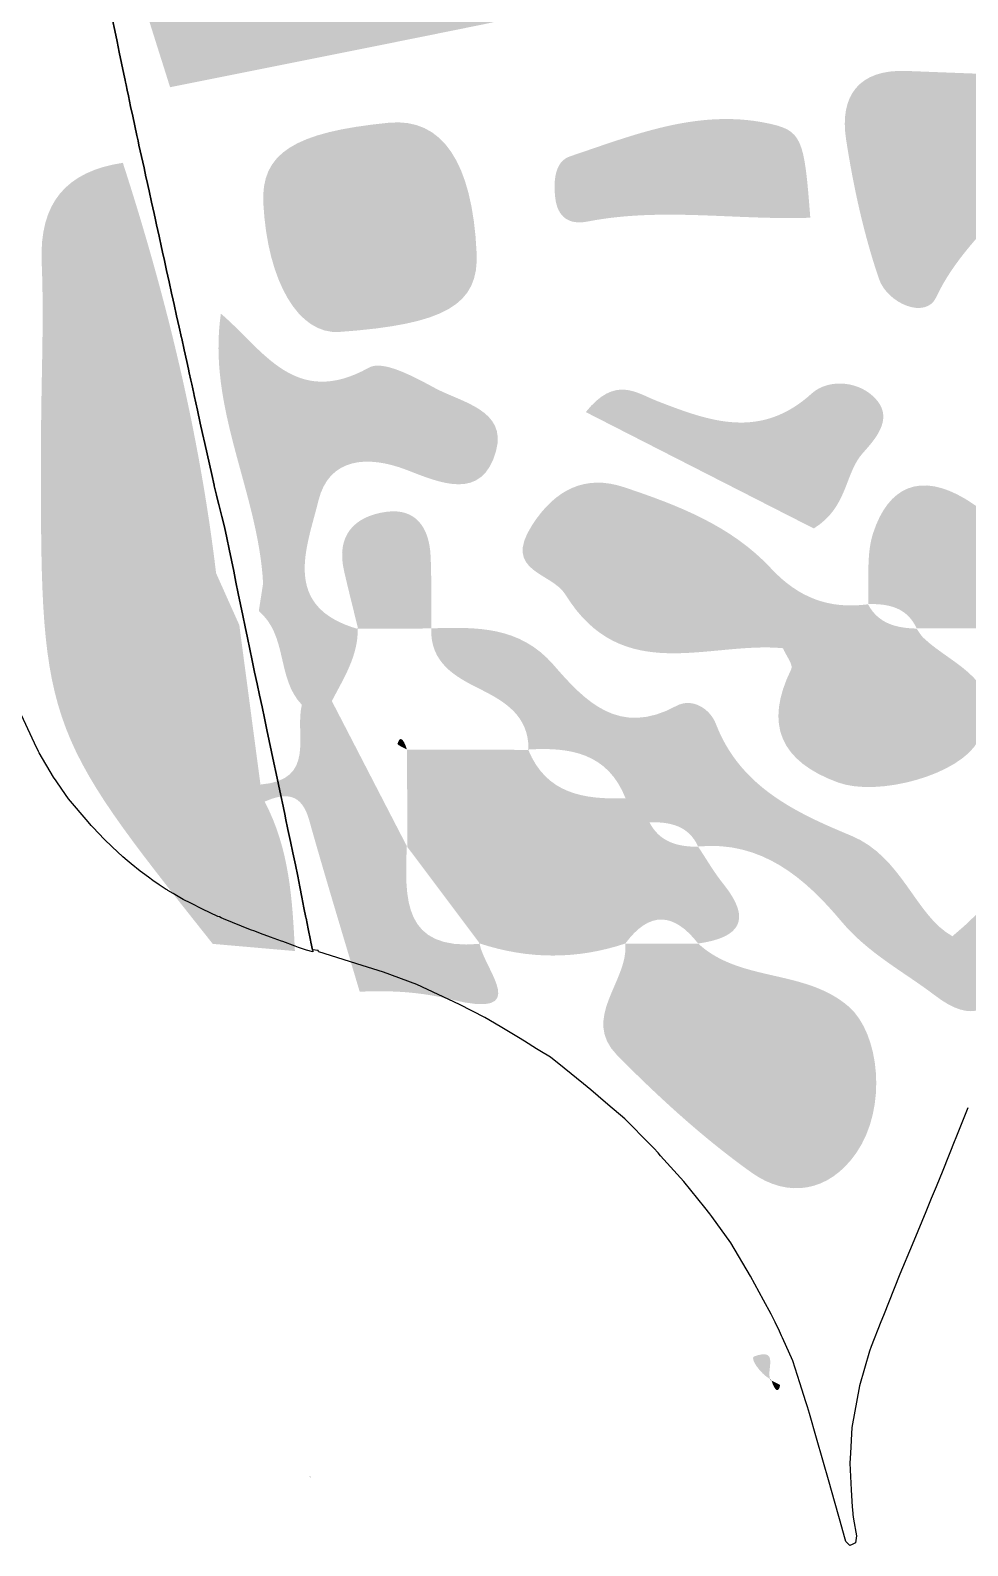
# Model space of a CAD drawing. Header units: inches. Extents: x 692273 to 716502, y 9316467 to 9326563.
# Drawn here: x 702611 to 703395, y 9320302 to 9321569 of the extents above; entities that cross this region are included whole.
import ezdxf

# ---------------------------------------------------------------- set-up
doc = ezdxf.new("R2010")
doc.units = ezdxf.units.IN
doc.header["$MEASUREMENT"] = 0
doc.layers.add('Land Value', color=7, linetype='Continuous')

msp = doc.modelspace()

# ---------------------------------------------------------------- hatches: boundary and pattern name
at = {"layer": 'Land Value', "transparency": 33554687}
h = msp.add_hatch(color=1, dxfattribs=at)
h.dxf.hatch_style = 2
edge = h.paths.add_edge_path()
edge.add_spline(control_points=[(703040.9, 9321659), (703021.2, 9321701.1), (702991.2, 9321738.4), (702965.7, 9321777.8), (702868.3, 9321829.4), (702762.4, 9321819.1), (702658, 9321819.6), (702663.5, 9321716), (702696.8, 9321618.8), (702727.5, 9321521), (702816.3, 9321538.8), (702905.2, 9321556.4), (702994.1, 9321574.5), (703044.9, 9321584.9), (703063, 9321612.2), (703040.9, 9321659)], knot_values=[0, 0, 0, 0, 1, 1, 1, 2, 2, 2, 3, 3, 3, 4, 4, 4, 5, 5, 5, 5], degree=3, periodic=0)
h = msp.add_hatch(color=2, dxfattribs=at)
h.dxf.hatch_style = 2
edge = h.paths.add_edge_path()
edge.add_spline(control_points=[(703368.4, 9321345.5), (703397.2, 9321408.2), (703471.7, 9321443.1), (703473.9, 9321520.7), (703473.9, 9321520.7), (703474.6, 9321529.7), (703474.6, 9321529.6), (703430.9, 9321531.2), (703387.2, 9321532.9), (703343.4, 9321534.6), (703303.3, 9321536.2), (703287.4, 9321513.4), (703292.9, 9321477.6), (703299, 9321438.1), (703307.6, 9321398.4), (703320.5, 9321360.6), (703327.4, 9321340.4), (703359.6, 9321326.4), (703368.4, 9321345.5)], knot_values=[0, 0, 0, 0, 1, 1, 1, 2, 2, 2, 3, 3, 3, 4, 4, 4, 5, 5, 5, 6, 6, 6, 6], degree=3, periodic=0)
h = msp.add_hatch(color=2, dxfattribs=at)
h.dxf.hatch_style = 2
edge = h.paths.add_edge_path()
edge.add_spline(control_points=[(702805.5, 9321423.8), (702809, 9321358.2), (702835.1, 9321314), (702869.1, 9321316.4), (702957.6, 9321322.7), (702986.1, 9321339.1), (702983.9, 9321382.7), (702980.3, 9321458.4), (702955.1, 9321495.6), (702910.6, 9321491.3), (702830.9, 9321483.5), (702803.3, 9321465.7), (702805.5, 9321423.8)], knot_values=[0, 0, 0, 0, 1, 1, 1, 2, 2, 2, 3, 3, 3, 4, 4, 4, 4], degree=3, periodic=0)
h = msp.add_hatch(color=2, dxfattribs=at)
h.dxf.hatch_style = 2
edge = h.paths.add_edge_path()
edge.add_spline(control_points=[(703263, 9321411.9), (703257.9, 9321478.7), (703256.4, 9321485), (703226.2, 9321491.1), (703168.4, 9321502.8), (703115.1, 9321481), (703062, 9321463.2), (703048.9, 9321458.8), (703048.1, 9321441.7), (703049.7, 9321428.3), (703051.6, 9321412.8), (703060.7, 9321405.6), (703076.7, 9321408.7), (703138.5, 9321420.8), (703200.9, 9321409.7), (703263, 9321411.9)], knot_values=[0, 0, 0, 0, 1, 1, 1, 2, 2, 2, 3, 3, 3, 4, 4, 4, 5, 5, 5, 5], degree=3, periodic=0)
h = msp.add_hatch(color=1, dxfattribs=at)
h.dxf.hatch_style = 2
edge = h.paths.add_edge_path()
edge.add_spline(control_points=[(702785.4, 9321071.4), (702778.9, 9321085.8), (702772.5, 9321100.2), (702766, 9321114.7), (702752, 9321231.8), (702724.3, 9321345.8), (702688, 9321457.8), (702640.2, 9321450.6), (702618.1, 9321424), (702620.1, 9321374.7), (702622.1, 9321327.6), (702619.8, 9321280.3), (702619.6, 9321233.1), (702618.8, 9320986.5), (702618.8, 9320986.5), (702763.2, 9320804.8), (702786.1, 9320802.8), (702809, 9320800.8), (702831.9, 9320798.8), (702829.9, 9320841.7), (702827.3, 9320884.6), (702806.6, 9320923.7), (702803.5, 9320928), (702802.4, 9320932.8), (702803.1, 9320938), (702797.2, 9320982.4), (702791.3, 9321026.9), (702785.4, 9321071.4)], knot_values=[0, 0, 0, 0, 1, 1, 1, 2, 2, 2, 3, 3, 3, 4, 4, 4, 5, 5, 5, 6, 6, 6, 7, 7, 7, 8, 8, 8, 9, 9, 9, 9], degree=3, periodic=0)
h = msp.add_hatch(color=1, dxfattribs=at)
h.dxf.hatch_style = 2
edge = h.paths.add_edge_path()
edge.add_spline(control_points=[(702851.5, 9321175.1), (702860.3, 9321211.3), (702892.6, 9321213.7), (702925.5, 9321201), (702953.8, 9321190), (702988.7, 9321174.7), (703000.2, 9321217.1), (703009.4, 9321250.9), (702971.6, 9321257.5), (702949.4, 9321269.3), (702932.1, 9321278.6), (702905.7, 9321293.2), (702893.9, 9321286.6), (702832, 9321252), (702805.4, 9321301.7), (702770, 9321331.7), (702758.3, 9321252.8), (702801.2, 9321182.5), (702805.3, 9321106.2), (702804.1, 9321098.4), (702802.9, 9321090.7), (702801.7, 9321083), (702826.1, 9321062.6), (702816.5, 9321026.6), (702837.7, 9321004.7), (702846.1, 9321005.8), (702854.4, 9321006.8), (702862.8, 9321007.8), (702872.7, 9321026.9), (702884.7, 9321045.3), (702884.5, 9321068.1), (702819.8, 9321086.7), (702842.2, 9321136.6), (702851.5, 9321175.1)], knot_values=[0, 0, 0, 0, 1, 1, 1, 2, 2, 2, 3, 3, 3, 4, 4, 4, 5, 5, 5, 6, 6, 6, 7, 7, 7, 8, 8, 8, 9, 9, 9, 10, 10, 10, 11, 11, 11, 11], degree=3, periodic=0)
h = msp.add_hatch(color=2, dxfattribs=at)
h.dxf.hatch_style = 2
edge = h.paths.add_edge_path()
edge.add_spline(control_points=[(703306.9, 9321215.1), (703317.8, 9321227.2), (703331.6, 9321243.1), (703319.2, 9321258.7), (703305.3, 9321276), (703278.2, 9321277.6), (703264.4, 9321265.1), (703221.3, 9321226), (703179.2, 9321241.5), (703135, 9321258.6), (703117.9, 9321265.1), (703100, 9321280.5), (703075.2, 9321249.4), (703141, 9321215.8), (703204.5, 9321183.4), (703265.9, 9321152.1), (703294.6, 9321169.8), (703291.5, 9321198), (703306.9, 9321215.1)], knot_values=[0, 0, 0, 0, 1, 1, 1, 2, 2, 2, 3, 3, 3, 4, 4, 4, 5, 5, 5, 6, 6, 6, 6], degree=3, periodic=0)
h = msp.add_hatch(color=2, dxfattribs=at)
h.dxf.hatch_style = 2
edge = h.paths.add_edge_path()
edge.add_spline(control_points=[(703311.3, 9321088.7), (703278.9, 9321084.4), (703253, 9321094.1), (703230.1, 9321118.8), (703197, 9321154.4), (703151.9, 9321171.7), (703107.2, 9321186.6), (703075.1, 9321197.4), (703049.5, 9321184.9), (703030.2, 9321154.7), (703005.3, 9321115.8), (703046.6, 9321115.7), (703058.2, 9321096.8), (703105.5, 9321020.1), (703177.7, 9321057.8), (703240.1, 9321052), (703242.7, 9321045.8), (703248.9, 9321038.2), (703247.1, 9321034.5), (703224, 9320987.7), (703238.5, 9320957.3), (703286, 9320939.8), (703319.6, 9320927.4), (703388.3, 9320946.1), (703403.4, 9320974.5), (703429.9, 9321024.3), (703382.5, 9321036.8), (703357.7, 9321060.6), (703355.4, 9321062.8), (703353.8, 9321065.7), (703351.9, 9321068.4), (703335.2, 9321068.8), (703320, 9321072.4), (703311.3, 9321088.7)], knot_values=[0, 0, 0, 0, 1, 1, 1, 2, 2, 2, 3, 3, 3, 4, 4, 4, 5, 5, 5, 6, 6, 6, 7, 7, 7, 8, 8, 8, 9, 9, 9, 10, 10, 10, 11, 11, 11, 11], degree=3, periodic=0)
h = msp.add_hatch(color=2, dxfattribs=at)
h.dxf.hatch_style = 2
edge = h.paths.add_edge_path()
edge.add_spline(control_points=[(703464.9, 9321104), (703472, 9321133.6), (703444.5, 9321141.7), (703425.5, 9321154), (703414.3, 9321161.2), (703404.1, 9321169.9), (703392.7, 9321176.8), (703355.2, 9321199.3), (703328.2, 9321187.4), (703315.5, 9321148), (703309.6, 9321129.8), (703312.4, 9321108.7), (703311.4, 9321088.9), (703328.4, 9321089.2), (703343.8, 9321086.2), (703351.9, 9321068.7), (703368.4, 9321068.7), (703385, 9321068.8), (703401.6, 9321068.6), (703429.6, 9321068.3), (703457.4, 9321072.4), (703464.9, 9321104)], knot_values=[0, 0, 0, 0, 1, 1, 1, 2, 2, 2, 3, 3, 3, 4, 4, 4, 5, 5, 5, 6, 6, 6, 7, 7, 7, 7], degree=3, periodic=0)
h = msp.add_hatch(color=2, dxfattribs=at)
h.dxf.hatch_style = 2
edge = h.paths.add_edge_path()
edge.add_spline(control_points=[(703586.2, 9321176.4), (703500.4, 9321052), (703495.5, 9320905.2), (703381.9, 9320811.2), (703350.8, 9320828.2), (703340.2, 9320877.6), (703297.1, 9320895.3), (703252, 9320914), (703204.2, 9320935.9), (703184.1, 9320988.6), (703179, 9321001.9), (703163.7, 9321010.7), (703151.1, 9321003.8), (703103.2, 9320977.7), (703074.8, 9321007.4), (703048.1, 9321038.2), (703019.8, 9321070.7), (702983.4, 9321069.7), (702946.1, 9321068.6), (702946.1, 9321068.6), (702946.1, 9321068.6), (702946.1, 9321068.6), (702946.1, 9321068.6), (702945.9, 9321068.5), (702945.9, 9321068.5), (702945.9, 9321068.5), (702945.9, 9321068.5), (702945.9, 9321068.5), (702945.1, 9321040), (702965.2, 9321028.5), (702986.6, 9321017.9), (703007.9, 9321007.3), (703027.6, 9320995.3), (703027.3, 9320967.3), (703062.2, 9320969.4), (703093.6, 9320964.3), (703108.5, 9320926.5), (703108.5, 9320926.5), (703108.2, 9320926.8), (703108.2, 9320926.8), (703108.3, 9320926.7), (703108.4, 9320926.6), (703108.4, 9320926.5), (703115.1, 9320919.9), (703121.8, 9320913.2), (703128.5, 9320906.5), (703145.6, 9320906.8), (703161.1, 9320903.8), (703169.2, 9320886.2), (703222.5, 9320891.3), (703259, 9320859.4), (703288.9, 9320823.7), (703311.6, 9320796.7), (703341, 9320781.7), (703367.4, 9320761.6), (703398.6, 9320737.9), (703414.5, 9320747.6), (703437.3, 9320781.4), (703490.4, 9320860.4), (703520.3, 9320948.8), (703556.9, 9321034.7), (703573.2, 9321072.8), (703595.8, 9321110.3), (703586.2, 9321176.4)], knot_values=[0, 0, 0, 0, 1, 1, 1, 2, 2, 2, 3, 3, 3, 4, 4, 4, 5, 5, 5, 6, 6, 6, 7, 7, 7, 8, 8, 8, 9, 9, 9, 10, 10, 10, 11, 11, 11, 12, 12, 12, 13, 13, 13, 14, 14, 14, 15, 15, 15, 16, 16, 16, 17, 17, 17, 18, 18, 18, 19, 19, 19, 20, 20, 20, 21, 21, 21, 21], degree=3, periodic=0)
h = msp.add_hatch(color=2, dxfattribs=at)
h.dxf.hatch_style = 2
edge = h.paths.add_edge_path()
edge.add_spline(control_points=[(702946.1, 9321068.6), (702945.9, 9321088.8), (702946.3, 9321109), (702945.4, 9321129.2), (702944.3, 9321152.3), (702933.5, 9321169.4), (702908.3, 9321166), (702881.5, 9321162.3), (702866.2, 9321146.2), (702873, 9321116.7), (702876.7, 9321100.5), (702880.8, 9321084.5), (702884.7, 9321068.4), (702905.1, 9321068.4), (702925.5, 9321068.4), (702945.9, 9321068.5), (702945.9, 9321068.5), (702945.9, 9321068.5), (702945.9, 9321068.5), (702945.9, 9321068.5), (702946.1, 9321068.6), (702946.1, 9321068.6)], knot_values=[0, 0, 0, 0, 1, 1, 1, 2, 2, 2, 3, 3, 3, 4, 4, 4, 5, 5, 5, 6, 6, 6, 7, 7, 7, 7], degree=3, periodic=0)
h = msp.add_hatch(color=2, dxfattribs=at)
h.dxf.hatch_style = 2
h.paths.add_polyline_path([(703311.4, 9321088.9), (703311.1, 9321088.9), (703311.4, 9321088.7)])
h = msp.add_hatch(color=2, dxfattribs=at)
h.dxf.hatch_style = 2
h.paths.add_polyline_path([(703311.1, 9321088.9), (703311.3, 9321088.7), (703311.4, 9321088.7)])
h = msp.add_hatch(color=2, dxfattribs=at)
h.dxf.hatch_style = 2
h.paths.add_polyline_path([(702884.8, 9321068), (702884.7, 9321068.4), (702884.5, 9321068.4)])
h = msp.add_hatch(color=1, dxfattribs=at)
h.dxf.hatch_style = 2
h.paths.add_polyline_path([(702884.5, 9321068.1), (702884.8, 9321068), (702884.5, 9321068.4)])
h = msp.add_hatch(color=2, dxfattribs=at)
h.dxf.hatch_style = 2
h.paths.add_polyline_path([(703351.7, 9321068.7), (703351.7, 9321068.7), (703351.7, 9321068.7)])
h = msp.add_hatch(color=2, dxfattribs=at)
h.dxf.hatch_style = 2
edge = h.paths.add_edge_path()
edge.add_spline(control_points=[(703352.1, 9321068.4), (703352.1, 9321068.4), (703352.1, 9321068.3), (703352.1, 9321068.3), (703352.1, 9321068.5), (703352, 9321068.6), (703351.9, 9321068.7), (703351.8, 9321068.7), (703351.7, 9321068.7), (703351.7, 9321068.7), (703351.7, 9321068.7), (703352.1, 9321068.4), (703352.1, 9321068.4)], knot_values=[0, 0, 0, 0, 1, 1, 1, 2, 2, 2, 3, 3, 3, 4, 4, 4, 4], degree=3, periodic=0)
h = msp.add_hatch(color=2, dxfattribs=at)
h.dxf.hatch_style = 2
h.paths.add_polyline_path([(703351.7, 9321068.7), (703351.7, 9321068.7), (703351.7, 9321068.7), (703351.9, 9321068.4), (703352.1, 9321068.3), (703352.1, 9321068.4), (703351.7, 9321068.7)])
h = msp.add_hatch(color=2, dxfattribs=at)
h.dxf.hatch_style = 2
edge = h.paths.add_edge_path()
edge.add_spline(control_points=[(702925.5, 9320886.4), (702925.5, 9320886.4), (702925.5, 9320886.4), (702925.5, 9320886.4), (702925.5, 9320886.4), (702925.5, 9320886.4), (702925.5, 9320886.4), (702925.5, 9320886.4), (702925.5, 9320886.4), (702925.5, 9320886.4), (702925.5, 9320886.4), (702925.5, 9320886.4), (702925.5, 9320886.4), (702925.6, 9320886.3), (702925.6, 9320886.3), (702925.7, 9320886.2), (702904.7, 9320926.7), (702883.8, 9320967.3), (702862.8, 9321007.8), (702854.4, 9321006.8), (702846.1, 9321005.8), (702837.7, 9321004.7), (702831.5, 9320979.7), (702850.3, 9320941.8), (702803.1, 9320938), (702802.4, 9320932.8), (702803.5, 9320928), (702806.6, 9320923.7), (702824.3, 9320931.6), (702837.6, 9320930.7), (702843.8, 9320908.4), (702857.3, 9320860.4), (702871.9, 9320812.7), (702886.1, 9320764.8), (702911.9, 9320766), (702936.8, 9320764.7), (702962.6, 9320758.3), (703031.1, 9320741.3), (702990.3, 9320783.1), (702986.4, 9320804.8), (702921.9, 9320798.9), (702923.9, 9320842.8), (702925.5, 9320886.4)], knot_values=[0, 0, 0, 0, 1, 1, 1, 2, 2, 2, 3, 3, 3, 4, 4, 4, 5, 5, 5, 6, 6, 6, 7, 7, 7, 8, 8, 8, 9, 9, 9, 10, 10, 10, 11, 11, 11, 12, 12, 12, 13, 13, 13, 14, 14, 14, 14], degree=3, periodic=0)
h = msp.add_hatch(color=2, dxfattribs=at)
h.dxf.hatch_style = 2
edge = h.paths.add_edge_path()
edge.add_spline(control_points=[(702917.7, 9320972), (702917.5, 9320971.2), (702922.7, 9320968.9), (702925.6, 9320967.3), (702922.6, 9320977), (702919.6, 9320978.7), (702917.7, 9320972)], knot_values=[0, 0, 0, 0, 1, 1, 1, 2, 2, 2, 2], degree=3, periodic=0)
h = msp.add_hatch(color=2, dxfattribs=at)
h.dxf.hatch_style = 2
h.paths.add_polyline_path([(702925.6, 9320967.1), (702925.8, 9320967.2), (702925.6, 9320967.3)])
h = msp.add_hatch(color=2, dxfattribs=at)
h.dxf.hatch_style = 2
h.paths.add_polyline_path([(702925.6, 9320967.1), (702925.8, 9320967.1), (702925.8, 9320967.2)])
h = msp.add_hatch(color=2, dxfattribs=at)
h.dxf.hatch_style = 2
edge = h.paths.add_edge_path()
edge.add_spline(control_points=[(703128.4, 9320906.5), (703128.4, 9320906.5), (703128.4, 9320906.5), (703128.4, 9320906.5), (703128.4, 9320906.5), (703128.4, 9320906.5), (703128.4, 9320906.5), (703128.4, 9320906.5), (703128.4, 9320906.5), (703128.4, 9320906.5), (703128.4, 9320906.5), (703128.4, 9320906.5), (703128.4, 9320906.5), (703128.4, 9320906.5), (703128.4, 9320906.5), (703128.5, 9320906.5), (703121.8, 9320913.2), (703115.1, 9320919.9), (703108.4, 9320926.5), (703074, 9320925.5), (703042.4, 9320929.9), (703027.1, 9320967), (702993.3, 9320967.1), (702959.5, 9320967.1), (702925.8, 9320967.1), (702925.8, 9320940), (702925.8, 9320913), (702925.9, 9320885.9), (702946.1, 9320859), (702966.4, 9320832), (702986.6, 9320805.1), (703027.2, 9320791.8), (703067.8, 9320791.6), (703108.3, 9320805.1), (703128.6, 9320832.6), (703148.9, 9320831.1), (703169.2, 9320805.1), (703204, 9320810), (703214.7, 9320824.7), (703190.2, 9320855), (703182.4, 9320864.7), (703176.2, 9320875.6), (703169.2, 9320886), (703152.1, 9320886), (703137, 9320889.8), (703128.4, 9320906.5)], knot_values=[0, 0, 0, 0, 1, 1, 1, 2, 2, 2, 3, 3, 3, 4, 4, 4, 5, 5, 5, 6, 6, 6, 7, 7, 7, 8, 8, 8, 9, 9, 9, 10, 10, 10, 11, 11, 11, 12, 12, 12, 13, 13, 13, 14, 14, 14, 15, 15, 15, 15], degree=3, periodic=0)
h = msp.add_hatch(color=2, dxfattribs=at)
h.dxf.hatch_style = 2
h.paths.add_polyline_path([(703027, 9320967.3), (703026.9, 9320967.3), (703027.1, 9320967), (703027.3, 9320967)])
h = msp.add_hatch(color=2, dxfattribs=at)
h.dxf.hatch_style = 2
h.paths.add_polyline_path([(703027.3, 9320967), (703027.3, 9320967), (703027.3, 9320967.3), (703026.9, 9320967.3), (703027, 9320967.3)])
h = msp.add_hatch(color=2, dxfattribs=at)
h.dxf.hatch_style = 2
h.paths.add_polyline_path([(703027.3, 9320967), (703027.3, 9320967), (703027.3, 9320967)])
h = msp.add_hatch(color=2, dxfattribs=at)
h.dxf.hatch_style = 2
h.paths.add_polyline_path([(703128.4, 9320906.5), (703128.4, 9320906.5), (703128.4, 9320906.5), (703128.8, 9320906.1), (703128.5, 9320906.5)])
h = msp.add_hatch(color=2, dxfattribs=at)
h.dxf.hatch_style = 2
h.paths.add_polyline_path([(702925.5, 9320886.4), (702925.5, 9320886.4), (702925.5, 9320886.4), (702925.9, 9320885.8), (702925.9, 9320885.8), (702925.9, 9320885.9), (702925.7, 9320886.2), (702925.5, 9320886.4)])
h = msp.add_hatch(color=2, dxfattribs=at)
h.dxf.hatch_style = 2
h.paths.add_polyline_path([(702925.9, 9320885.8), (702925.9, 9320885.8)])
h = msp.add_hatch(color=2, dxfattribs=at)
h.dxf.hatch_style = 2
h.paths.add_polyline_path([(703169.2, 9320886), (703169.4, 9320886), (703169, 9320886.2)])
h = msp.add_hatch(color=2, dxfattribs=at)
h.dxf.hatch_style = 2
h.paths.add_polyline_path([(703169.4, 9320886), (703169.2, 9320886.2), (703169, 9320886.2)])
h = msp.add_hatch(color=2, dxfattribs=at)
h.dxf.hatch_style = 2
edge = h.paths.add_edge_path()
edge.add_spline(control_points=[(702986.4, 9320804.8), (702986.6, 9320804.9), (702986.7, 9320804.8), (702986.8, 9320804.8), (702986.8, 9320804.8), (702986.4, 9320805.2), (702986.4, 9320805.2), (702986.4, 9320805.1), (702986.4, 9320804.9), (702986.4, 9320804.8)], knot_values=[0, 0, 0, 0, 1, 1, 1, 2, 2, 2, 3, 3, 3, 3], degree=3, periodic=0)
h = msp.add_hatch(color=2, dxfattribs=at)
h.dxf.hatch_style = 2
h.paths.add_polyline_path([(702986.8, 9320804.8), (702986.6, 9320805.1), (702986.4, 9320805.2)])
h = msp.add_hatch(color=2, dxfattribs=at)
h.dxf.hatch_style = 2
edge = h.paths.add_edge_path()
edge.add_spline(control_points=[(703101.5, 9320711.6), (703136.5, 9320676.3), (703173.6, 9320642.3), (703214, 9320613.5), (703244.1, 9320592), (703278.5, 9320597), (703301.4, 9320629.9), (703327.9, 9320668.1), (703320.9, 9320730.3), (703295, 9320752.5), (703258.2, 9320784.1), (703204.8, 9320772.5), (703169.4, 9320804.9), (703149.1, 9320804.9), (703128.8, 9320804.9), (703108.4, 9320804.9), (703110.8, 9320773.2), (703070.8, 9320742.7), (703101.5, 9320711.6)], knot_values=[0, 0, 0, 0, 1, 1, 1, 2, 2, 2, 3, 3, 3, 4, 4, 4, 5, 5, 5, 6, 6, 6, 6], degree=3, periodic=0)
h = msp.add_hatch(color=2, dxfattribs=at)
h.dxf.hatch_style = 2
h.paths.add_polyline_path([(703108.3, 9320805.1), (703108.1, 9320804.9), (703108.5, 9320805.1)])
h = msp.add_hatch(color=2, dxfattribs=at)
h.dxf.hatch_style = 2
h.paths.add_polyline_path([(703108.1, 9320804.9), (703108.4, 9320804.9), (703108.5, 9320805.1)])
h = msp.add_hatch(color=2, dxfattribs=at)
h.dxf.hatch_style = 2
h.paths.add_polyline_path([(703169.4, 9320804.9), (703169.2, 9320805.1), (703169.1, 9320805.1)])
h = msp.add_hatch(color=2, dxfattribs=at)
h.dxf.hatch_style = 2
h.paths.add_polyline_path([(703169.4, 9320804.9), (703169.4, 9320804.9), (703169.1, 9320805.1)])
h = msp.add_hatch(color=2, dxfattribs=at)
h.dxf.hatch_style = 2
edge = h.paths.add_edge_path()
edge.add_spline(control_points=[(703216, 9320459.9), (703212.2, 9320458.6), (703221, 9320445.5), (703229.5, 9320440.9), (703226, 9320448.5), (703237.5, 9320467.7), (703216, 9320459.9)], knot_values=[0, 0, 0, 0, 1, 1, 1, 2, 2, 2, 2], degree=3, periodic=0)
h = msp.add_hatch(color=2, dxfattribs=at)
h.dxf.hatch_style = 2
edge = h.paths.add_edge_path()
edge.add_spline(control_points=[(703229.5, 9320440.9), (703229.7, 9320440.6), (703229.7, 9320440.2), (703229.8, 9320439.9), (703229.8, 9320439.9), (703230.3, 9320440.3), (703230.3, 9320440.3), (703230, 9320440.5), (703229.8, 9320440.7), (703229.5, 9320440.9)], knot_values=[0, 0, 0, 0, 1, 1, 1, 2, 2, 2, 3, 3, 3, 3], degree=3, periodic=0)
h = msp.add_hatch(color=2, dxfattribs=at)
h.dxf.hatch_style = 2
edge = h.paths.add_edge_path()
edge.add_spline(control_points=[(703229.8, 9320439.9), (703230.1, 9320439.8), (703230.3, 9320439.7), (703230.6, 9320439.6), (703230.5, 9320439.9), (703230.4, 9320440), (703230.3, 9320440.3), (703230.3, 9320440.3), (703229.8, 9320439.9), (703229.8, 9320439.9)], knot_values=[0, 0, 0, 0, 1, 1, 1, 2, 2, 2, 3, 3, 3, 3], degree=3, periodic=0)
h = msp.add_hatch(color=2, dxfattribs=at)
h.dxf.hatch_style = 2
edge = h.paths.add_edge_path()
edge.add_spline(control_points=[(703230.6, 9320439.6), (703233.5, 9320430.7), (703236.3, 9320429.2), (703237.8, 9320435.7), (703238, 9320436.4), (703233.4, 9320438.2), (703230.6, 9320439.6)], knot_values=[0, 0, 0, 0, 1, 1, 1, 2, 2, 2, 2], degree=3, periodic=0)
h = msp.add_hatch(color=1, dxfattribs=at)
h.dxf.hatch_style = 2
edge = h.paths.add_edge_path()
edge.add_spline(control_points=[(702844, 9320359.4), (702844, 9320359.4), (702845.1, 9320358.6), (702845.1, 9320358.6), (702845, 9320358.9), (702844.8, 9320359.1), (702844.6, 9320359.4), (702844.4, 9320359.4), (702844.2, 9320359.4), (702844, 9320359.4)], knot_values=[0, 0, 0, 0, 1, 1, 1, 2, 2, 2, 3, 3, 3, 3], degree=3, periodic=0)

# ---------------------------------------------------------------- linework, layer by layer
for points in [[(702679.3, 9321577.4), (702681.2, 9321568.3), (702683.1, 9321559.3), (702685, 9321550.2), (702686.9, 9321541.1), (702688.8, 9321532), (702689.9, 9321526.8), (702690.3, 9321525.1), (702690.7, 9321523), (702691.7, 9321518.4), (702692.6, 9321513.9), (702694.5, 9321504.8), (702696.3, 9321496.8), (702698, 9321488.7), (702699.8, 9321480.6), (702700.7, 9321476.1), (702701.5, 9321472.6), (702703.6, 9321463.1), (702705.7, 9321453.5), (702707.3, 9321446.2), (702707.8, 9321444), (702709.9, 9321434.5), (702712, 9321425), (702714.1, 9321415.5), (702715.3, 9321410.2), (702716.2, 9321406), (702718.3, 9321396.5), (702720.4, 9321387), (702721.8, 9321380.6), (702722.5, 9321377.5), (702724.6, 9321367.9), (702726.7, 9321358.4), (702728.8, 9321348.9), (702730.1, 9321343.1), (702730.9, 9321339.4), (702733, 9321329.9), (702735.1, 9321320.4), (702737, 9321311.6), (702737.2, 9321310.9), (702739.3, 9321301.4), (702741.4, 9321291.8), (702742.8, 9321285.4), (702743.5, 9321282.3), (702744.8, 9321276.1), (702745.6, 9321272.8), (702747.3, 9321264.9), (702747.3, 9321264.8), (702747.7, 9321263.3), (702750.3, 9321250.9), (702752.6, 9321240.1), (702754.6, 9321231.6), (702756.6, 9321223.1), (702758.6, 9321214.6), (702760.5, 9321205.9), (702762.4, 9321197.1), (702764.4, 9321188.4), (702764.5, 9321187.8), (702766.2, 9321179.9), (702766.3, 9321179.6), (702768.3, 9321172), (702768.6, 9321170.9), (702770.8, 9321162.2), (702773.1, 9321153.5), (702775, 9321144.2), (702776.9, 9321134.9), (702778.8, 9321125.7), (702780.7, 9321116.4), (702782.6, 9321107.1), (702784.5, 9321097.8), (702786.4, 9321088.5), (702788.3, 9321079.2), (702790.3, 9321069.9), (702792.2, 9321060.6), (702794.1, 9321051.3), (702796.1, 9321041.7), (702798.2, 9321032), (702800.3, 9321022.3), (702802.3, 9321012.7), (702804.4, 9321003), (702806.4, 9320993.4), (702808.5, 9320983.7), (702810.4, 9320974.6), (702812.4, 9320965.4), (702814.3, 9320956.3), (702816.2, 9320947.2), (702818.2, 9320938), (702820.1, 9320928.9), (702822, 9320919.8), (702823.7, 9320911.8), (702824.1, 9320910), (702826.1, 9320900.3), (702828.2, 9320890.5), (702830.2, 9320880.8), (702832.3, 9320871), (702834.3, 9320861.3), (702836, 9320852.5), (702837.7, 9320843.8), (702839.4, 9320835), (702841, 9320826.9), (702841.2, 9320826.3), (702842.9, 9320817.5), (702844.9, 9320807.8), (702845.2, 9320806.1), (702846.6, 9320799.7), (702846.8, 9320798.5), (702846.9, 9320798.2), (702841.5, 9320799.5), (702835, 9320801.8), (702832.2, 9320802.8), (702821.7, 9320806.7), (702820.6, 9320807.1), (702811.4, 9320810.4), (702803, 9320813.5), (702798.3, 9320815.3), (702794.8, 9320816.6), (702772.3, 9320825.8), (702770.2, 9320826.7), (702768.8, 9320827.3), (702767.4, 9320827.8), (702754.5, 9320833.7), (702744.8, 9320838.7), (702738.4, 9320842), (702730.2, 9320846.8), (702725.7, 9320849.5), (702725, 9320849.9), (702724.3, 9320850.3), (702718.4, 9320854.1), (702713, 9320857.9), (702709.4, 9320860.5), (702707.4, 9320861.9), (702706.5, 9320862.7), (702702.6, 9320865.7), (702695, 9320871.7), (702691.5, 9320874.6), (702688, 9320877.6), (702679, 9320885.8), (702672.5, 9320892.4), (702663.1, 9320902.1), (702661.6, 9320903.9), (702659, 9320906.8), (702642.6, 9320926.1), (702637, 9320934.2), (702632.2, 9320941), (702630.1, 9320944.2), (702618, 9320964.5), (702617.5, 9320965.5), (702614.2, 9320972.6), (702601.2, 9321000.3)], [(703394.7, 9320667.8), (703384.1, 9320641.3), (703383.9, 9320640.8), (703373.8, 9320615.4), (703368.2, 9320601.7), (703364.2, 9320592), (703359.6, 9320580.7), (703353, 9320564.7), (703348.2, 9320553.2), (703337.8, 9320528.6), (703333.2, 9320516.8), (703324.2, 9320494.1), (703322.1, 9320488.9), (703313.8, 9320468.3), (703312.6, 9320464.4), (703308.4, 9320449.8), (703304.2, 9320435.4), (703297.7, 9320400.5), (703296.5, 9320379), (703296, 9320370.7), (703297.1, 9320348.5), (703297.9, 9320334.2), (703298.5, 9320328.8), (703298.6, 9320327.7), (703299, 9320323.9), (703301.7, 9320310), (703300.9, 9320304), (703298.1, 9320302.6), (703298.1, 9320302.6), (703296.2, 9320301.7), (703292.6, 9320305.2), (703292.1, 9320307), (703287.4, 9320324.1), (703283.3, 9320338.9), (703278.9, 9320354.9), (703268.3, 9320391.6), (703262.4, 9320412.1), (703260.6, 9320417.8), (703259.3, 9320421.9), (703254.2, 9320437.8), (703248.3, 9320456.2), (703239.7, 9320475.4), (703239, 9320477), (703237.2, 9320480.9), (703233.5, 9320488.6), (703230.3, 9320495.3), (703223.9, 9320506.9), (703212.9, 9320526.9), (703196.4, 9320554.8), (703180.7, 9320576.9), (703179, 9320579), (703174.7, 9320584.3), (703157.1, 9320606.1), (703143.4, 9320621.5), (703137.8, 9320627.7), (703135.8, 9320630), (703132.2, 9320634), (703124.7, 9320641.5), (703112.5, 9320653.8), (703109.7, 9320656.6), (703107.8, 9320658.5), (703093.7, 9320670.6), (703085.5, 9320677.6), (703079.4, 9320682.8), (703073.3, 9320687.7), (703057, 9320700.8), (703045.6, 9320710), (703036.9, 9320715.4), (703034.1, 9320717.1), (703024, 9320723.4), (703023.9, 9320723.4), (703018.8, 9320726.5), (703003.6, 9320735.7), (702990.9, 9320743.3), (702969.7, 9320754.2), (702934, 9320770.9), (702906, 9320781.1), (702888.1, 9320786.8), (702852, 9320798.2), (702851.7, 9320798.3), (702851.5, 9320799.2), (702846.6, 9320799.7), (702845.2, 9320806.1), (702844.9, 9320807.8), (702842.9, 9320817.5), (702841.2, 9320826.3), (702841, 9320826.9), (702839.4, 9320835), (702837.7, 9320843.8), (702836, 9320852.5), (702834.3, 9320861.3), (702832.3, 9320871), (702830.2, 9320880.8), (702828.2, 9320890.5), (702826.1, 9320900.3), (702824.1, 9320910), (702823.7, 9320911.8), (702822, 9320919.8), (702820.1, 9320928.9), (702818.2, 9320938), (702816.2, 9320947.2), (702814.3, 9320956.3), (702812.4, 9320965.4), (702810.4, 9320974.6), (702808.5, 9320983.7), (702806.4, 9320993.4), (702804.4, 9321003), (702802.3, 9321012.7), (702800.3, 9321022.3), (702798.2, 9321032), (702796.1, 9321041.7), (702794.1, 9321051.3), (702792.2, 9321060.6), (702790.3, 9321069.9), (702788.3, 9321079.2), (702786.4, 9321088.5), (702784.5, 9321097.8), (702782.6, 9321107.1), (702780.7, 9321116.4), (702778.8, 9321125.7), (702776.9, 9321134.9), (702775, 9321144.2), (702773.1, 9321153.5), (702770.8, 9321162.2), (702768.6, 9321170.9), (702768.3, 9321172), (702766.3, 9321179.6), (702766.2, 9321179.9), (702764.5, 9321187.8), (702764.4, 9321188.4), (702762.4, 9321197.1), (702760.5, 9321205.9), (702758.6, 9321214.6), (702756.6, 9321223.1), (702754.6, 9321231.6), (702752.6, 9321240.1), (702750.3, 9321250.9), (702747.7, 9321263.3), (702747.3, 9321264.8), (702747.3, 9321264.9), (702745.6, 9321272.8), (702744.8, 9321276.1), (702743.5, 9321282.3), (702742.8, 9321285.4), (702741.4, 9321291.8), (702739.3, 9321301.4), (702737.2, 9321310.9), (702737, 9321311.6), (702735.1, 9321320.4), (702733, 9321329.9), (702730.9, 9321339.4), (702730.1, 9321343.1), (702728.8, 9321348.9), (702726.7, 9321358.4), (702724.6, 9321367.9), (702722.5, 9321377.5), (702721.8, 9321380.6), (702720.4, 9321387), (702718.3, 9321396.5), (702716.2, 9321406), (702715.3, 9321410.2), (702714.1, 9321415.5), (702712, 9321425), (702709.9, 9321434.5), (702707.8, 9321444), (702707.3, 9321446.2), (702705.7, 9321453.5), (702703.6, 9321463.1), (702701.5, 9321472.6), (702700.7, 9321476.1), (702699.8, 9321480.6), (702698, 9321488.7), (702696.3, 9321496.8), (702694.5, 9321504.8), (702692.6, 9321513.9), (702691.7, 9321518.4), (702690.7, 9321523), (702690.3, 9321525.1), (702689.9, 9321526.8), (702688.8, 9321532), (702686.9, 9321541.1), (702685, 9321550.2), (702683.1, 9321559.3), (702681.2, 9321568.3), (702679.3, 9321577.4)]]:
    msp.add_lwpolyline(points)

doc.saveas('drawing.dxf')
